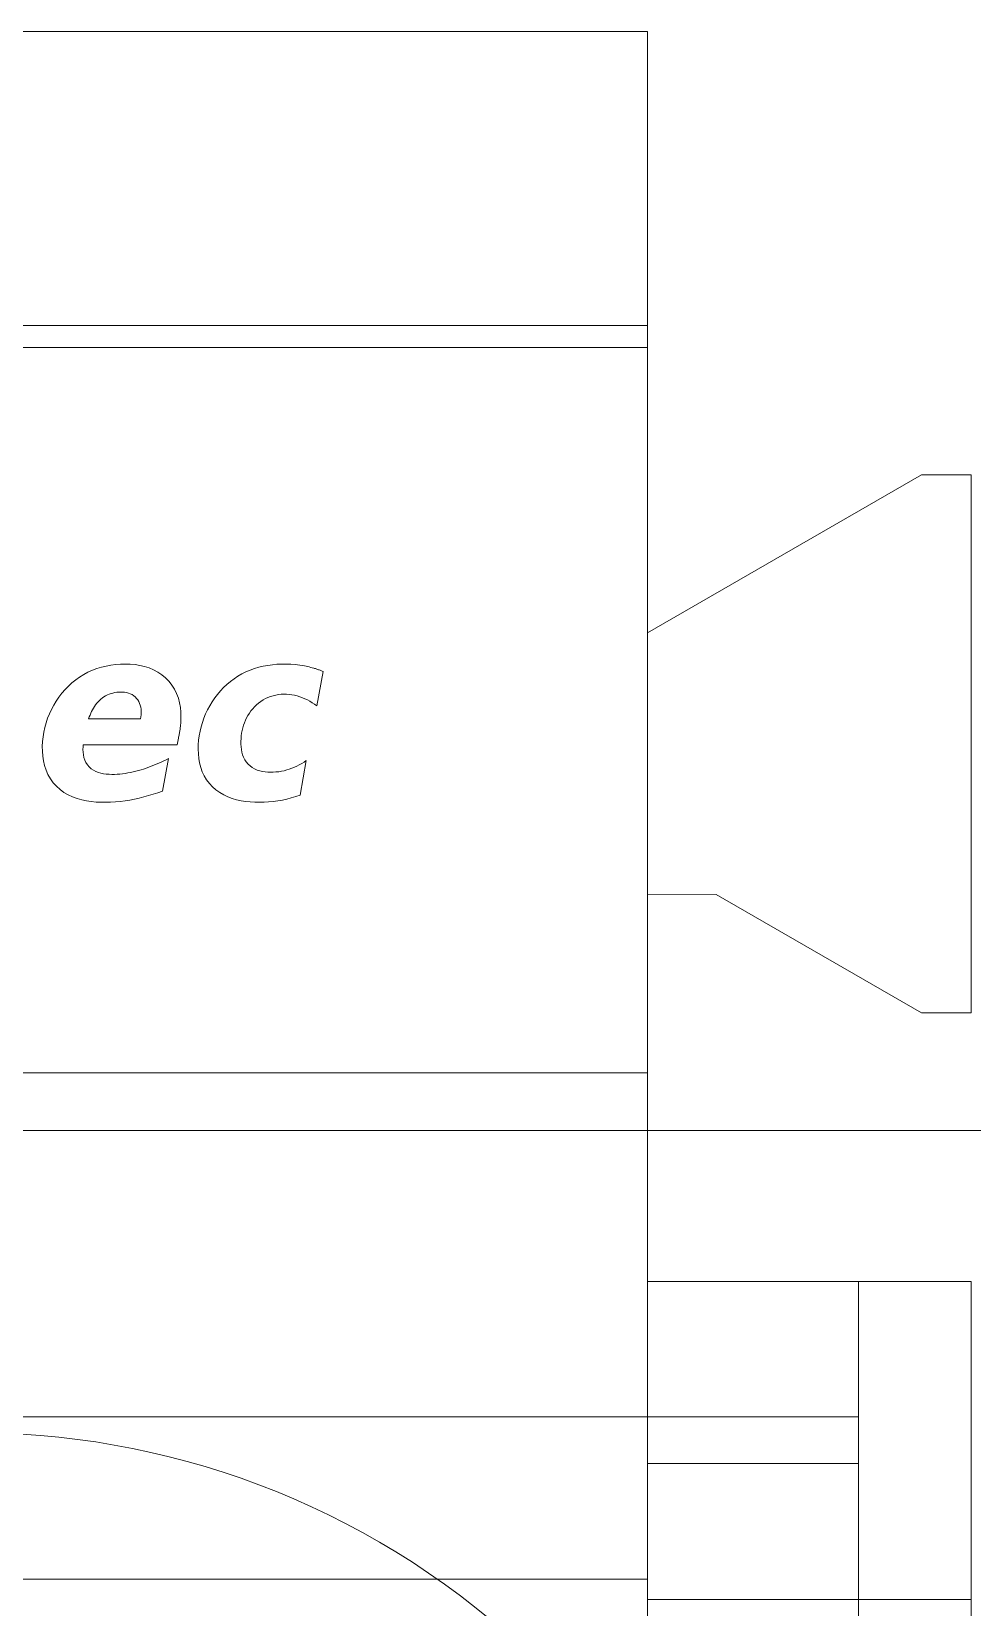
# Model space of a CAD drawing. Header units: millimetres. Extents: x 0 to 69574, y -5 to 41746.
# Drawn here: x 39593.56 to 39599.47, y 32303.4 to 32313.32 of the extents above; entities that cross this region are included whole.
import ezdxf

# ---------------------------------------------------------------- set-up
doc = ezdxf.new("R2010")
doc.units = ezdxf.units.MM
doc.layers.add('000-PI-Oprema', color=30, linetype='Continuous', lineweight=5)

# ---------------------------------------------------------------- blocks, each defined once
blk = doc.blocks.new('TE-18-2 - 48290501')
at = {"layer": '000-PI-Oprema'}
for p, q in [((47001.6641, 28625.1127), (47001.6641, 28609.6596)), ((47000.9244, 28611.6953), (46997.5394, 28611.6953)), ((46997.5394, 28611.6953), (46997.5394, 28611.3822)), ((46997.5394, 28611.6953), (46997.5394, 28611.6953)), ((47000.9244, 28611.3822), (47000.9244, 28611.6953)), ((47000.9244, 28611.6953), (47000.9244, 28611.6953)), ((47002.6141, 28611.6953), (47002.6141, 28609.6596)), ((47002.6141, 28611.6953), (47002.6141, 28611.6953)), ((47006.1641, 28611.6953), (47002.6141, 28611.6953)), ((47004.6141, 28611.6953), (47004.6141, 28610.9856)), ((47004.6141, 28611.6953), (47004.6141, 28611.6953)), ((46997.5394, 28611.3822), (46998.534, 28609.6596)), ((46997.5394, 28611.3822), (46997.5394, 28611.3822)), ((47000.1793, 28610.0916), (47000.9244, 28611.3822)), ((47000.9244, 28611.3822), (47000.9244, 28611.3822)), ((47002.6141, 28610.9856), (47002.6141, 28610.9856)), ((47003.4641, 28610.9856), (47002.6141, 28610.9856)), ((47003.4641, 28610.9856), (47003.7588, 28610.9856)), ((47003.4641, 28610.9856), (47003.4641, 28610.9856)), ((47003.4641, 28610.9856), (47003.4641, 28600.8453)), ((47004.93, 28610.9856), (47003.7588, 28610.9856)), ((47003.7588, 28610.9856), (47003.7588, 28609.6596)), ((47003.7588, 28610.9856), (47003.7588, 28610.9856)), ((47004.6141, 28610.9856), (47004.6141, 28609.6596)), ((47004.6141, 28610.9856), (47004.6141, 28610.9856)), ((47000.1771, 28609.6596), (47000.1793, 28610.0916)), ((47000.1793, 28610.0916), (47000.1793, 28610.0916)), ((46994.7514, 28609.6596), (46994.7514, 28609.6596)), ((46994.7514, 28609.6596), (46996.6006, 28609.6596)), ((46994.7514, 28609.6596), (46994.7514, 28595.4553)), ((46996.6006, 28609.6596), (46996.7385, 28609.6596)), ((46996.6006, 28595.4553), (46996.6006, 28609.6596)), ((46996.7385, 28609.6596), (47005.8641, 28609.6596)), ((46996.7385, 28595.4553), (46996.7385, 28609.6596)), ((46998.534, 28609.6596), (46998.534, 28609.6596)), ((47000.1771, 28609.6596), (47000.1771, 28609.6596)), ((47001.3004, 28609.6596), (47001.3004, 28609.6596)), ((47001.3004, 28595.4553), (47001.3004, 28609.6596)), ((47001.6641, 28609.6596), (47001.6641, 28595.4553)), ((47002.6141, 28609.6596), (47002.6141, 28609.6596)), ((47003.7588, 28609.6596), (47003.7588, 28609.6596)), ((47004.4853, 28595.4553), (47004.4853, 28609.6596)), ((47004.6141, 28609.6596), (47004.6141, 28609.6596)), ((46998.7559, 28607.5606), (46998.7532, 28607.5509)), ((46998.7574, 28607.5655), (46998.7559, 28607.5606)), ((46998.7559, 28607.5606), (46998.7559, 28607.5606)), ((46998.7559, 28607.5606), (46998.7559, 28607.5606)), ((46998.7559, 28607.5606), (46998.7559, 28607.5606)), ((46998.7559, 28607.5606), (46998.7559, 28607.5606)), ((46998.7559, 28607.5606), (46998.7559, 28607.5606)), ((46998.7559, 28607.5606), (46998.7559, 28607.5606)), ((46998.7589, 28607.5704), (46998.7574, 28607.5655)), ((46998.7604, 28607.5753), (46998.7589, 28607.5704)), ((46998.762, 28607.5802), (46998.7604, 28607.5753)), ((46998.7636, 28607.5851), (46998.762, 28607.5802)), ((46998.7653, 28607.5899), (46998.7636, 28607.5851)), ((46998.767, 28607.5948), (46998.7653, 28607.5899)), ((46998.7653, 28607.5899), (46998.7653, 28607.5899)), ((46998.7653, 28607.5899), (46998.7653, 28607.5899)), ((46998.7653, 28607.5899), (46998.7653, 28607.5899)), ((46998.7653, 28607.5899), (46998.7653, 28607.5899)), ((46998.7653, 28607.5899), (46998.7653, 28607.5899)), ((46998.7653, 28607.5899), (46998.7653, 28607.5899)), ((46998.7687, 28607.5996), (46998.767, 28607.5948)), ((46998.7704, 28607.6044), (46998.7687, 28607.5996)), ((46998.7722, 28607.6092), (46998.7704, 28607.6044)), ((46998.774, 28607.614), (46998.7722, 28607.6092)), ((46998.7759, 28607.6188), (46998.774, 28607.614)), ((46998.7759, 28607.6189), (46998.7759, 28607.6188)), ((46998.7759, 28607.6189), (46998.9917, 28607.5787)), ((46998.7759, 28607.6189), (46998.7759, 28607.6189)), ((46998.7759, 28607.6189), (46998.7759, 28607.6189)), ((46998.7759, 28607.6189), (46998.7759, 28607.6189)), ((46998.7759, 28607.6189), (46998.7759, 28607.6189)), ((46998.7759, 28607.6189), (46998.7759, 28607.6189)), ((46998.7759, 28607.6189), (46998.7759, 28607.6189)), ((46998.7759, 28607.6189), (46998.7759, 28607.6189)), ((46998.7759, 28607.6188), (46998.7759, 28607.6188)), ((46998.7759, 28607.6188), (46998.7759, 28607.6188)), ((46998.7759, 28607.6188), (46998.7759, 28607.6188)), ((46998.7759, 28607.6188), (46998.7759, 28607.6188)), ((46998.7759, 28607.6188), (46998.7759, 28607.6188)), ((46998.7759, 28607.6188), (46998.7759, 28607.6188)), ((46998.7759, 28607.6188), (46998.7759, 28607.6188)), ((46998.7759, 28607.6188), (46998.7759, 28607.6188)), ((46998.7759, 28607.6188), (46998.7759, 28607.6188)), ((46998.7759, 28607.6188), (46998.7759, 28607.6188)), ((46998.7759, 28607.6188), (46998.7759, 28607.6188)), ((46998.9821, 28607.5645), (46998.9729, 28607.55)), ((46998.9917, 28607.5787), (46998.9821, 28607.5645)), ((46998.9917, 28607.5787), (46998.9917, 28607.5787)), ((46998.9917, 28607.5787), (46998.9917, 28607.5787)), ((46998.9917, 28607.5787), (46998.9917, 28607.5787)), ((46998.9917, 28607.5787), (46998.9917, 28607.5787)), ((46998.9917, 28607.5787), (46998.9917, 28607.5787)), ((46998.9917, 28607.5787), (46998.9917, 28607.5787)), ((46998.9917, 28607.5787), (46998.9917, 28607.5787)), ((46998.7367, 28607.4727), (46998.7331, 28607.4441)), ((46998.7416, 28607.5011), (46998.7367, 28607.4727)), ((46998.7417, 28607.5017), (46998.7416, 28607.5015)), ((46998.7416, 28607.5015), (46998.7416, 28607.5014)), ((46998.7416, 28607.5014), (46998.7416, 28607.5013)), ((46998.7416, 28607.5013), (46998.7416, 28607.5012)), ((46998.7416, 28607.5012), (46998.7416, 28607.5011)), ((46998.7416, 28607.5011), (46998.7416, 28607.5011)), ((46998.7416, 28607.5011), (46998.7416, 28607.5011)), ((46998.7416, 28607.5011), (46998.7416, 28607.5011)), ((46998.7416, 28607.5011), (46998.7416, 28607.5011)), ((46998.7416, 28607.5011), (46998.7416, 28607.5011)), ((46998.7416, 28607.5011), (46998.7416, 28607.5011)), ((46998.7416, 28607.5011), (46998.7416, 28607.5011)), ((46998.7437, 28607.5117), (46998.7417, 28607.5018)), ((46998.7417, 28607.5018), (46998.7417, 28607.5018)), ((46998.7417, 28607.5018), (46998.7417, 28607.5018)), ((46998.7417, 28607.5018), (46998.7417, 28607.5018)), ((46998.7417, 28607.5018), (46998.7417, 28607.5018)), ((46998.7417, 28607.5018), (46998.7417, 28607.5018)), ((46998.7417, 28607.5018), (46998.7417, 28607.5018)), ((46998.7417, 28607.5018), (46998.7417, 28607.5017)), ((46998.7458, 28607.5215), (46998.7437, 28607.5117)), ((46998.7481, 28607.5314), (46998.7458, 28607.5215)), ((46998.7506, 28607.5411), (46998.7481, 28607.5314)), ((46998.7532, 28607.5509), (46998.7506, 28607.5411)), ((46998.9305, 28607.4566), (46998.9263, 28607.4399)), ((46998.9357, 28607.4729), (46998.9305, 28607.4566)), ((46998.9417, 28607.4889), (46998.9357, 28607.4729)), ((46998.9485, 28607.5046), (46998.9417, 28607.4889)), ((46998.956, 28607.52), (46998.9485, 28607.5046)), ((46998.9642, 28607.5352), (46998.956, 28607.52)), ((46998.9729, 28607.55), (46998.9642, 28607.5352)), ((46999.3468, 28607.4989), (46999.3372, 28607.5131)), ((46999.5539, 28607.4742), (46999.3372, 28607.5131)), ((46999.3372, 28607.5131), (46999.3372, 28607.5131)), ((46999.3372, 28607.5131), (46999.3372, 28607.5131)), ((46999.3372, 28607.5131), (46999.3372, 28607.5131)), ((46999.3372, 28607.5131), (46999.3372, 28607.5131)), ((46999.3372, 28607.5131), (46999.3372, 28607.5131)), ((46999.3372, 28607.5131), (46999.3372, 28607.5131)), ((46999.3372, 28607.5131), (46999.3372, 28607.5131)), ((46999.3559, 28607.4843), (46999.3468, 28607.4989)), ((46999.3643, 28607.4693), (46999.3559, 28607.4843)), ((46999.3721, 28607.454), (46999.3643, 28607.4693)), ((46999.3792, 28607.4384), (46999.3721, 28607.454)), ((46999.5634, 28607.4467), (46999.5539, 28607.4742)), ((46999.5539, 28607.4742), (46999.5539, 28607.4742)), ((46999.5539, 28607.4742), (46999.5539, 28607.4742)), ((46999.5539, 28607.4742), (46999.5539, 28607.4742)), ((46999.5539, 28607.4742), (46999.5539, 28607.4742)), ((46999.5539, 28607.4742), (46999.5539, 28607.4742)), ((46999.5539, 28607.4742), (46999.5539, 28607.4742)), ((46999.5539, 28607.4742), (46999.5539, 28607.4742)), ((46998.7308, 28607.4152), (46998.7298, 28607.3863)), ((46998.7298, 28607.3863), (46998.7301, 28607.3574)), ((46998.7301, 28607.3574), (46998.7316, 28607.3285)), ((46998.7331, 28607.4441), (46998.7308, 28607.4152)), ((46998.9193, 28607.389), (46998.9191, 28607.372)), ((46998.9191, 28607.372), (46998.92, 28607.3549)), ((46998.9206, 28607.4061), (46998.9193, 28607.389)), ((46998.92, 28607.3549), (46998.922, 28607.3377)), ((46998.9229, 28607.4231), (46998.9206, 28607.4061)), ((46998.9263, 28607.4399), (46998.9229, 28607.4231)), ((46999.3856, 28607.4225), (46999.3792, 28607.4384)), ((46999.3913, 28607.4063), (46999.3856, 28607.4225)), ((46999.3963, 28607.3899), (46999.3913, 28607.4063)), ((46999.4006, 28607.3733), (46999.3963, 28607.3899)), ((46999.4041, 28607.3565), (46999.4006, 28607.3733)), ((46999.4069, 28607.3396), (46999.4041, 28607.3565)), ((46999.5719, 28607.4188), (46999.5634, 28607.4467)), ((46999.5792, 28607.3909), (46999.5719, 28607.4188)), ((46999.5854, 28607.3626), (46999.5792, 28607.3909)), ((46999.5906, 28607.3341), (46999.5854, 28607.3626)), ((46998.7316, 28607.3285), (46998.7343, 28607.2999)), ((46998.7343, 28607.2999), (46998.7383, 28607.2714)), ((46998.7383, 28607.2714), (46998.7435, 28607.243)), ((46998.922, 28607.3377), (46998.925, 28607.3208)), ((46998.925, 28607.3208), (46998.929, 28607.304)), ((46998.929, 28607.304), (46998.9341, 28607.2876)), ((46998.9341, 28607.2876), (46998.9403, 28607.2717)), ((46998.9403, 28607.2717), (46998.9476, 28607.2562)), ((46998.9476, 28607.2562), (46998.9559, 28607.2412)), ((46999.4089, 28607.3225), (46999.4069, 28607.3396)), ((46999.4085, 28607.2539), (46999.41, 28607.271)), ((46999.4101, 28607.3054), (46999.4089, 28607.3225)), ((46999.41, 28607.271), (46999.4105, 28607.2882)), ((46999.4105, 28607.2882), (46999.4101, 28607.3054)), ((46999.5945, 28607.3054), (46999.5906, 28607.3341)), ((46999.5974, 28607.2766), (46999.5945, 28607.3054)), ((46999.5991, 28607.2476), (46999.5974, 28607.2766)), ((46998.7435, 28607.243), (46998.7502, 28607.2149)), ((46998.7502, 28607.2149), (46998.7583, 28607.1872)), ((46998.7583, 28607.1872), (46998.7679, 28607.16)), ((46998.7679, 28607.16), (46998.7791, 28607.1335)), ((46998.9559, 28607.2412), (46998.9653, 28607.2267)), ((46998.9653, 28607.2267), (46998.9755, 28607.213)), ((46998.9755, 28607.213), (46998.9866, 28607.1999)), ((46998.9866, 28607.1999), (46998.9985, 28607.1876)), ((46998.9985, 28607.1876), (46999.0111, 28607.176)), ((46999.0111, 28607.176), (46999.0244, 28607.1652)), ((46999.0244, 28607.1652), (46999.0384, 28607.1552)), ((46999.0384, 28607.1552), (46999.0528, 28607.1461)), ((46999.3589, 28607.147), (46999.3706, 28607.1595)), ((46999.3706, 28607.1595), (46999.3808, 28607.1733)), ((46999.3808, 28607.1733), (46999.3894, 28607.1882)), ((46999.3894, 28607.1882), (46999.3964, 28607.2039)), ((46999.3964, 28607.2039), (46999.4018, 28607.2202)), ((46999.4018, 28607.2202), (46999.4058, 28607.237)), ((46999.4058, 28607.237), (46999.4085, 28607.2539)), ((46999.5942, 28607.1321), (46999.5974, 28607.161)), ((46999.5974, 28607.161), (46999.5991, 28607.1898)), ((46999.5997, 28607.2187), (46999.5991, 28607.2476)), ((46999.5991, 28607.1898), (46999.5997, 28607.2187)), ((46998.7791, 28607.1335), (46998.7919, 28607.1079)), ((46998.7919, 28607.1079), (46998.8063, 28607.083)), ((46998.8063, 28607.083), (46998.8222, 28607.059)), ((46998.8222, 28607.059), (46998.8395, 28607.0359)), ((46999.0528, 28607.1461), (46999.0678, 28607.1379)), ((46999.0678, 28607.1379), (46999.0832, 28607.1305)), ((46999.0832, 28607.1305), (46999.0991, 28607.124)), ((46999.0991, 28607.124), (46999.1152, 28607.1184)), ((46999.1152, 28607.1184), (46999.1316, 28607.1136)), ((46999.1316, 28607.1136), (46999.1482, 28607.1098)), ((46999.1482, 28607.1098), (46999.165, 28607.1067)), ((46999.165, 28607.1067), (46999.1819, 28607.1044)), ((46999.1819, 28607.1044), (46999.199, 28607.1028)), ((46999.199, 28607.1028), (46999.2161, 28607.1021)), ((46999.2161, 28607.1021), (46999.2331, 28607.1021)), ((46999.2331, 28607.1021), (46999.2502, 28607.1029)), ((46999.2502, 28607.1029), (46999.2672, 28607.1048)), ((46999.2672, 28607.1048), (46999.284, 28607.108)), ((46999.284, 28607.108), (46999.3005, 28607.1126)), ((46999.3005, 28607.1126), (46999.3164, 28607.1188)), ((46999.3164, 28607.1188), (46999.3316, 28607.1266)), ((46999.3316, 28607.1266), (46999.3458, 28607.136)), ((46999.3458, 28607.136), (46999.3589, 28607.147)), ((46999.5749, 28607.0473), (46999.5831, 28607.0751)), ((46999.5831, 28607.0751), (46999.5895, 28607.1034)), ((46999.5895, 28607.1034), (46999.5942, 28607.1321)), ((46998.8395, 28607.0359), (46998.8581, 28607.0138)), ((46998.8581, 28607.0138), (46998.8778, 28606.9929)), ((46998.8778, 28606.9929), (46998.8986, 28606.9732)), ((46998.8986, 28606.9732), (46998.9205, 28606.9546)), ((46999.5211, 28606.945), (46999.5379, 28606.9686)), ((46999.5379, 28606.9686), (46999.5525, 28606.9938)), ((46999.5525, 28606.9938), (46999.5648, 28607.0202)), ((46999.5648, 28607.0202), (46999.5749, 28607.0473)), ((46998.9205, 28606.9546), (46998.9434, 28606.9372)), ((46998.9434, 28606.9372), (46998.9673, 28606.9209)), ((46998.9673, 28606.9209), (46998.9919, 28606.906)), ((46998.9919, 28606.906), (46999.0172, 28606.8924)), ((46999.0172, 28606.8924), (46999.0431, 28606.8802)), ((46999.0431, 28606.8802), (46999.0696, 28606.8693)), ((46999.0696, 28606.8693), (46999.0967, 28606.8598)), ((46999.0967, 28606.8598), (46999.1243, 28606.8517)), ((46999.3797, 28606.8494), (46999.4069, 28606.8591)), ((46999.4069, 28606.8591), (46999.4331, 28606.8713)), ((46999.4331, 28606.8713), (46999.4578, 28606.8861)), ((46999.4578, 28606.8861), (46999.4808, 28606.9035)), ((46999.4808, 28606.9035), (46999.5021, 28606.9232)), ((46999.5021, 28606.9232), (46999.5211, 28606.945)), ((46999.1243, 28606.8517), (46999.1522, 28606.8451)), ((46999.1522, 28606.8451), (46999.1804, 28606.8399)), ((46999.1804, 28606.8399), (46999.2088, 28606.8362)), ((46999.2088, 28606.8362), (46999.2374, 28606.8341)), ((46999.2374, 28606.8341), (46999.2661, 28606.8334)), ((46999.2661, 28606.8334), (46999.2949, 28606.8345)), ((46999.2949, 28606.8345), (46999.3235, 28606.8374)), ((46999.3235, 28606.8374), (46999.3518, 28606.8423)), ((46999.3518, 28606.8423), (46999.3797, 28606.8494)), ((46998.8627, 28606.6686), (46998.8388, 28606.6498)), ((46998.8882, 28606.6846), (46998.8627, 28606.6686)), ((46998.9154, 28606.6979), (46998.8882, 28606.6846)), ((46998.9438, 28606.7085), (46998.9154, 28606.6979)), ((46998.973, 28606.7163), (46998.9438, 28606.7085)), ((46999.0026, 28606.7215), (46998.973, 28606.7163)), ((46999.0326, 28606.7242), (46999.0026, 28606.7215)), ((46999.0628, 28606.7249), (46999.0326, 28606.7242)), ((46999.093, 28606.7238), (46999.0628, 28606.7249)), ((46999.123, 28606.7215), (46999.093, 28606.7238)), ((46999.1231, 28606.7215), (46999.123, 28606.7215)), ((46999.123, 28606.7215), (46999.123, 28606.7215)), ((46999.123, 28606.7215), (46999.123, 28606.7215)), ((46999.123, 28606.7215), (46999.123, 28606.7215)), ((46999.123, 28606.7215), (46999.123, 28606.7215)), ((46999.123, 28606.7215), (46999.123, 28606.7215)), ((46999.123, 28606.7215), (46999.123, 28606.7215)), ((46999.123, 28606.7215), (46999.123, 28606.7215)), ((46999.123, 28606.7215), (46999.123, 28606.7215)), ((46999.123, 28606.7215), (46999.123, 28606.7215)), ((46999.123, 28606.7215), (46999.123, 28606.7215)), ((46999.1291, 28606.7207), (46999.1231, 28606.7215)), ((46999.1231, 28606.7215), (46999.1231, 28606.7215)), ((46999.1231, 28606.7215), (46999.1231, 28606.7215)), ((46999.1231, 28606.7215), (46999.1231, 28606.7215)), ((46999.1231, 28606.7215), (46999.1231, 28606.7215)), ((46999.1231, 28606.7215), (46999.1231, 28606.7215)), ((46999.1231, 28606.7215), (46999.1231, 28606.7215)), ((46999.1231, 28606.7215), (46999.1231, 28606.7215)), ((46999.1231, 28606.7215), (46999.1231, 28606.7215)), ((46999.135, 28606.7199), (46999.1291, 28606.7207)), ((46999.141, 28606.719), (46999.135, 28606.7199)), ((46999.147, 28606.7181), (46999.141, 28606.719)), ((46999.1529, 28606.7171), (46999.147, 28606.7181)), ((46999.1589, 28606.7161), (46999.1529, 28606.7171)), ((46999.1649, 28606.715), (46999.1589, 28606.7161)), ((46999.1589, 28606.7161), (46999.1589, 28606.7161)), ((46999.1589, 28606.7161), (46999.1589, 28606.7161)), ((46999.1589, 28606.7161), (46999.1589, 28606.7161)), ((46999.1589, 28606.7161), (46999.1589, 28606.7161)), ((46999.1589, 28606.7161), (46999.1589, 28606.7161)), ((46999.1589, 28606.7161), (46999.1589, 28606.7161)), ((46999.1709, 28606.7139), (46999.1649, 28606.715)), ((46999.1769, 28606.7128), (46999.1709, 28606.7139)), ((46999.1829, 28606.7116), (46999.1769, 28606.7128)), ((46999.1888, 28606.7104), (46999.1829, 28606.7116)), ((46999.1948, 28606.7091), (46999.1888, 28606.7104)), ((46999.1948, 28606.7091), (46999.1948, 28606.7091)), ((46999.1948, 28606.7091), (46999.1948, 28606.7091)), ((46999.1948, 28606.7091), (46999.1948, 28606.7091)), ((46999.1948, 28606.7091), (46999.1948, 28606.7091)), ((46999.1948, 28606.7091), (46999.1948, 28606.7091)), ((46999.1948, 28606.7091), (46999.1948, 28606.7091)), ((46999.1949, 28606.7091), (46999.1948, 28606.7091)), ((46999.1949, 28606.709), (46999.1949, 28606.7091)), ((46999.1949, 28606.7091), (46999.1949, 28606.7091)), ((46999.195, 28606.709), (46999.1949, 28606.709)), ((46999.1951, 28606.709), (46999.195, 28606.709)), ((46999.195, 28606.709), (46999.195, 28606.709)), ((46999.2372, 28606.7006), (46999.1951, 28606.709)), ((46999.1951, 28606.709), (46999.1951, 28606.709)), ((46999.1951, 28606.709), (46999.1951, 28606.709)), ((46999.1951, 28606.709), (46999.1951, 28606.709)), ((46999.1951, 28606.709), (46999.1951, 28606.709)), ((46999.1951, 28606.709), (46999.1951, 28606.709)), ((46999.1951, 28606.709), (46999.1951, 28606.709)), ((46999.1951, 28606.709), (46999.1951, 28606.709)), ((46999.2372, 28606.11), (46999.2372, 28606.7006)), ((46999.2372, 28606.7006), (46999.2372, 28606.7006)), ((46999.2372, 28606.7006), (46999.2372, 28606.7006)), ((46999.2372, 28606.7006), (46999.2372, 28606.7006)), ((46999.2372, 28606.7006), (46999.2372, 28606.7006)), ((46999.2372, 28606.7006), (46999.2372, 28606.7006)), ((46999.2372, 28606.7006), (46999.2372, 28606.7006)), ((46999.2372, 28606.7006), (46999.2372, 28606.7006)), ((46998.7806, 28606.5801), (46998.766, 28606.5533)), ((46998.7976, 28606.6054), (46998.7806, 28606.5801)), ((46998.817, 28606.6286), (46998.7976, 28606.6054)), ((46998.8388, 28606.6498), (46998.817, 28606.6286)), ((46999.3315, 28606.6319), (46999.3239, 28606.6471)), ((46999.3239, 28606.6471), (46999.5295, 28606.6084)), ((46999.3239, 28606.6471), (46999.3239, 28606.6471)), ((46999.3239, 28606.6471), (46999.3239, 28606.6471)), ((46999.3239, 28606.6471), (46999.3239, 28606.6471)), ((46999.3239, 28606.6471), (46999.3239, 28606.6471)), ((46999.3239, 28606.6471), (46999.3239, 28606.6471)), ((46999.3239, 28606.6471), (46999.3239, 28606.6471)), ((46999.3239, 28606.6471), (46999.3239, 28606.6471)), ((46999.339, 28606.6166), (46999.3315, 28606.6319)), ((46999.3462, 28606.6012), (46999.339, 28606.6166)), ((46999.3533, 28606.5857), (46999.3462, 28606.6012)), ((46999.3601, 28606.57), (46999.3533, 28606.5857)), ((46999.3666, 28606.5543), (46999.3601, 28606.57)), ((46999.5394, 28606.5795), (46999.5295, 28606.6084)), ((46999.5295, 28606.6084), (46999.5295, 28606.6084)), ((46999.5295, 28606.6084), (46999.5295, 28606.6084)), ((46999.5295, 28606.6084), (46999.5295, 28606.6084)), ((46999.5295, 28606.6084), (46999.5295, 28606.6084)), ((46999.5295, 28606.6084), (46999.5295, 28606.6084)), ((46999.5295, 28606.6084), (46999.5295, 28606.6084)), ((46999.5295, 28606.6084), (46999.5295, 28606.6084)), ((46999.5489, 28606.5507), (46999.5394, 28606.5795)), ((46998.738, 28606.4664), (46998.7334, 28606.4361)), ((46998.7448, 28606.4962), (46998.738, 28606.4664)), ((46998.7541, 28606.5253), (46998.7448, 28606.4962)), ((46998.766, 28606.5533), (46998.7541, 28606.5253)), ((46998.966, 28606.4598), (46998.9771, 28606.465)), ((46998.9771, 28606.465), (46998.9888, 28606.469)), ((46998.9888, 28606.469), (46999.0007, 28606.472)), ((46999.0007, 28606.472), (46999.0128, 28606.474)), ((46999.0128, 28606.474), (46999.025, 28606.4751)), ((46999.025, 28606.4751), (46999.0372, 28606.4753)), ((46999.0372, 28606.4753), (46999.0495, 28606.4747)), ((46999.0495, 28606.4747), (46999.0616, 28606.4733)), ((46999.0616, 28606.4733), (46999.0738, 28606.4709)), ((46999.0738, 28606.4709), (46999.0738, 28606.4709)), ((46999.0738, 28606.4709), (46999.0738, 28606.4709)), ((46999.0738, 28606.4709), (46999.0738, 28606.4709)), ((46999.0738, 28606.4709), (46999.0738, 28606.4709)), ((46999.0738, 28606.4709), (46999.0738, 28606.4709)), ((46999.0738, 28606.4709), (46999.0738, 28606.4709)), ((46999.0738, 28606.4709), (46999.0738, 28606.4709)), ((46999.0738, 28606.4709), (46999.0738, 28606.1445)), ((46999.3729, 28606.5385), (46999.3666, 28606.5543)), ((46999.3789, 28606.5226), (46999.3729, 28606.5385)), ((46999.3847, 28606.5065), (46999.3789, 28606.5226)), ((46999.3901, 28606.4904), (46999.3847, 28606.5065)), ((46999.3951, 28606.4742), (46999.3901, 28606.4904)), ((46999.3998, 28606.4578), (46999.3951, 28606.4742)), ((46999.5577, 28606.5217), (46999.5489, 28606.5507)), ((46999.5658, 28606.4924), (46999.5577, 28606.5217)), ((46999.5731, 28606.4629), (46999.5658, 28606.4924)), ((46999.5796, 28606.4332), (46999.5731, 28606.4629)), ((46998.7308, 28606.4059), (46998.7299, 28606.3755)), ((46998.7299, 28606.3755), (46998.7305, 28606.345)), ((46998.7334, 28606.4361), (46998.7308, 28606.4059)), ((46998.9061, 28606.3584), (46998.9072, 28606.3708)), ((46998.9072, 28606.3708), (46998.9092, 28606.383)), ((46998.9092, 28606.383), (46998.9124, 28606.395)), ((46998.9124, 28606.395), (46998.9167, 28606.4065)), ((46998.9167, 28606.4065), (46998.9223, 28606.4175)), ((46998.9223, 28606.4175), (46998.9291, 28606.4278)), ((46998.9291, 28606.4278), (46998.9369, 28606.4373)), ((46998.9369, 28606.4373), (46998.9457, 28606.4459)), ((46998.9457, 28606.4459), (46998.9555, 28606.4534)), ((46998.9555, 28606.4534), (46998.966, 28606.4598)), ((46999.4042, 28606.4414), (46999.3998, 28606.4578)), ((46999.4082, 28606.4249), (46999.4042, 28606.4414)), ((46999.4118, 28606.4082), (46999.4082, 28606.4249)), ((46999.415, 28606.3914), (46999.4118, 28606.4082)), ((46999.4177, 28606.3746), (46999.415, 28606.3914)), ((46999.42, 28606.3577), (46999.4177, 28606.3746)), ((46999.5852, 28606.4033), (46999.5796, 28606.4332)), ((46999.59, 28606.3733), (46999.5852, 28606.4033)), ((46999.5939, 28606.3432), (46999.59, 28606.3733)), ((46998.7305, 28606.345), (46998.7328, 28606.3146)), ((46998.7328, 28606.3146), (46998.7368, 28606.2844)), ((46998.7368, 28606.2844), (46998.7424, 28606.2546)), ((46998.9058, 28606.3461), (46998.9061, 28606.3584)), ((46998.9063, 28606.3337), (46998.9058, 28606.3461)), ((46998.9075, 28606.3214), (46998.9063, 28606.3337)), ((46998.9094, 28606.3092), (46998.9075, 28606.3214)), ((46998.9121, 28606.2971), (46998.9094, 28606.3092)), ((46998.9155, 28606.2854), (46998.9121, 28606.2971)), ((46998.9196, 28606.2738), (46998.9155, 28606.2854)), ((46998.9245, 28606.2624), (46998.9196, 28606.2738)), ((46999.4218, 28606.3407), (46999.42, 28606.3577)), ((46999.423, 28606.3237), (46999.4218, 28606.3407)), ((46999.4219, 28606.2556), (46999.4232, 28606.2727)), ((46999.4237, 28606.3067), (46999.423, 28606.3237)), ((46999.4232, 28606.2727), (46999.4238, 28606.2897)), ((46999.4238, 28606.2897), (46999.4237, 28606.3067)), ((46999.5968, 28606.313), (46999.5939, 28606.3432)), ((46999.5987, 28606.2827), (46999.5968, 28606.313)), ((46999.5996, 28606.2525), (46999.5987, 28606.2827)), ((46998.7424, 28606.2546), (46998.7497, 28606.2252)), ((46998.7497, 28606.2252), (46998.7587, 28606.1963)), ((46998.7587, 28606.1963), (46998.7694, 28606.1678)), ((46998.7694, 28606.1678), (46998.7819, 28606.1401)), ((46998.93, 28606.2514), (46998.9245, 28606.2624)), ((46998.9363, 28606.2408), (46998.93, 28606.2514)), ((46998.9432, 28606.2307), (46998.9363, 28606.2408)), ((46998.9507, 28606.2212), (46998.9432, 28606.2307)), ((46998.9589, 28606.2121), (46998.9507, 28606.2212)), ((46998.9677, 28606.2035), (46998.9589, 28606.2121)), ((46998.9769, 28606.1954), (46998.9677, 28606.2035)), ((46998.9865, 28606.1879), (46998.9769, 28606.1954)), ((46998.9965, 28606.1809), (46998.9865, 28606.1879)), ((46999.0069, 28606.1744), (46998.9965, 28606.1809)), ((46999.0175, 28606.1684), (46999.0069, 28606.1744)), ((46999.0284, 28606.1628), (46999.0175, 28606.1684)), ((46999.3881, 28606.16), (46999.3977, 28606.1741)), ((46999.3977, 28606.1741), (46999.4055, 28606.1894)), ((46999.4055, 28606.1894), (46999.4117, 28606.2054)), ((46999.4117, 28606.2054), (46999.4163, 28606.2218)), ((46999.4163, 28606.2218), (46999.4197, 28606.2386)), ((46999.4197, 28606.2386), (46999.4219, 28606.2556)), ((46999.5952, 28606.1611), (46999.598, 28606.1915)), ((46999.598, 28606.1915), (46999.5995, 28606.222)), ((46999.5995, 28606.222), (46999.5996, 28606.2525)), ((46998.7819, 28606.1401), (46998.7961, 28606.1133)), ((46998.7961, 28606.1133), (46998.8119, 28606.0875)), ((46998.8119, 28606.0875), (46998.8294, 28606.0629)), ((46999.0395, 28606.1576), (46999.0284, 28606.1628)), ((46999.0508, 28606.1529), (46999.0395, 28606.1576)), ((46999.0622, 28606.1485), (46999.0508, 28606.1529)), ((46999.0738, 28606.1445), (46999.0622, 28606.1485)), ((46999.0738, 28606.1445), (46999.0738, 28606.1445)), ((46999.0738, 28606.1445), (46999.0738, 28606.1445)), ((46999.0738, 28606.1445), (46999.0738, 28606.1445)), ((46999.0738, 28606.1445), (46999.0738, 28606.1445)), ((46999.0738, 28606.1445), (46999.0738, 28606.1445)), ((46999.0738, 28606.1445), (46999.0738, 28606.1445)), ((46999.0738, 28606.1445), (46999.0738, 28606.1445)), ((46999.2372, 28606.11), (46999.2383, 28606.11)), ((46999.2372, 28606.11), (46999.2372, 28606.11)), ((46999.2372, 28606.11), (46999.2372, 28606.11)), ((46999.2372, 28606.11), (46999.2372, 28606.11)), ((46999.2372, 28606.11), (46999.2372, 28606.11)), ((46999.2372, 28606.11), (46999.2372, 28606.11)), ((46999.2372, 28606.11), (46999.2372, 28606.11)), ((46999.2372, 28606.11), (46999.2372, 28606.11)), ((46999.2383, 28606.11), (46999.2394, 28606.11)), ((46999.2394, 28606.11), (46999.2405, 28606.1099)), ((46999.2405, 28606.1099), (46999.2416, 28606.1099)), ((46999.2416, 28606.1099), (46999.2427, 28606.1098)), ((46999.2427, 28606.1098), (46999.2438, 28606.1097)), ((46999.2438, 28606.1097), (46999.2449, 28606.1097)), ((46999.2438, 28606.1097), (46999.2438, 28606.1097)), ((46999.2438, 28606.1097), (46999.2438, 28606.1097)), ((46999.2438, 28606.1097), (46999.2438, 28606.1097)), ((46999.2438, 28606.1097), (46999.2438, 28606.1097)), ((46999.2438, 28606.1097), (46999.2438, 28606.1097)), ((46999.2438, 28606.1097), (46999.2438, 28606.1097)), ((46999.2449, 28606.1097), (46999.2459, 28606.1096)), ((46999.2459, 28606.1096), (46999.247, 28606.1095)), ((46999.247, 28606.1095), (46999.2481, 28606.1094)), ((46999.2481, 28606.1094), (46999.2492, 28606.1093)), ((46999.2492, 28606.1093), (46999.2503, 28606.1091)), ((46999.2503, 28606.1091), (46999.2503, 28606.1091)), ((46999.2503, 28606.1091), (46999.2503, 28606.1091)), ((46999.2503, 28606.1091), (46999.2503, 28606.1091)), ((46999.2503, 28606.1091), (46999.2503, 28606.1091)), ((46999.2503, 28606.1091), (46999.2503, 28606.1091)), ((46999.2503, 28606.1091), (46999.2503, 28606.1091)), ((46999.2503, 28606.1091), (46999.2503, 28606.1091)), ((46999.2503, 28606.1091), (46999.2672, 28606.1085)), ((46999.2672, 28606.1085), (46999.2842, 28606.1092)), ((46999.2842, 28606.1092), (46999.301, 28606.1112)), ((46999.301, 28606.1112), (46999.3175, 28606.1148)), ((46999.3175, 28606.1148), (46999.3337, 28606.1201)), ((46999.3337, 28606.1201), (46999.3492, 28606.1273)), ((46999.3492, 28606.1273), (46999.3635, 28606.1364)), ((46999.3635, 28606.1364), (46999.3766, 28606.1473)), ((46999.3766, 28606.1473), (46999.3881, 28606.16)), ((46999.5656, 28606.043), (46999.5762, 28606.0718)), ((46999.5762, 28606.0718), (46999.5845, 28606.1011)), ((46999.5845, 28606.1011), (46999.5907, 28606.1308)), ((46999.5907, 28606.1308), (46999.5952, 28606.1611)), ((46998.8294, 28606.0629), (46998.8485, 28606.0393)), ((46998.8485, 28606.0393), (46998.8691, 28606.0169)), ((46998.8691, 28606.0169), (46998.8909, 28605.9958)), ((46998.8909, 28605.9958), (46998.9139, 28605.9759)), ((46998.9139, 28605.9759), (46998.9379, 28605.9574)), ((46999.5191, 28605.9643), (46999.5371, 28605.989)), ((46999.5371, 28605.989), (46999.5525, 28606.0153)), ((46999.5525, 28606.0153), (46999.5656, 28606.043)), ((46998.9379, 28605.9574), (46998.9628, 28605.9403)), ((46998.9628, 28605.9403), (46998.9887, 28605.9246)), ((46998.9887, 28605.9246), (46999.0154, 28605.9103)), ((46999.0154, 28605.9103), (46999.0429, 28605.8976)), ((46999.0429, 28605.8976), (46999.0709, 28605.8864)), ((46999.0709, 28605.8864), (46999.0995, 28605.8768)), ((46999.0995, 28605.8768), (46999.1286, 28605.8688)), ((46999.1286, 28605.8688), (46999.1581, 28605.8624)), ((46999.3386, 28605.8603), (46999.3682, 28605.8672)), ((46999.3682, 28605.8672), (46999.397, 28605.8765)), ((46999.397, 28605.8765), (46999.4249, 28605.8886)), ((46999.4249, 28605.8886), (46999.4514, 28605.9035)), ((46999.4514, 28605.9035), (46999.4761, 28605.9212)), ((46999.4761, 28605.9212), (46999.4987, 28605.9416)), ((46999.4987, 28605.9416), (46999.5191, 28605.9643)), ((46999.1581, 28605.8624), (46999.188, 28605.8576)), ((46999.188, 28605.8576), (46999.2181, 28605.8544)), ((46999.2181, 28605.8544), (46999.2482, 28605.853)), ((46999.2482, 28605.853), (46999.2783, 28605.8535)), ((46999.2783, 28605.8535), (46999.3086, 28605.8558)), ((46999.3086, 28605.8558), (46999.3386, 28605.8603))]:
    blk.add_line(p, q, dxfattribs=at)
blk.add_arc((47008.6641, 28605.4127), 5.1, 140.19343, 225.93372, dxfattribs=at)

msp = doc.modelspace()

# ---------------------------------------------------------------- block references
at = {"layer": '000-PI-Oprema', "rotation": 270}
msp.add_blockref('TE-18-2 - 48290501', (10987.7713, 79308.0677), dxfattribs=at)

doc.saveas('drawing.dxf')
